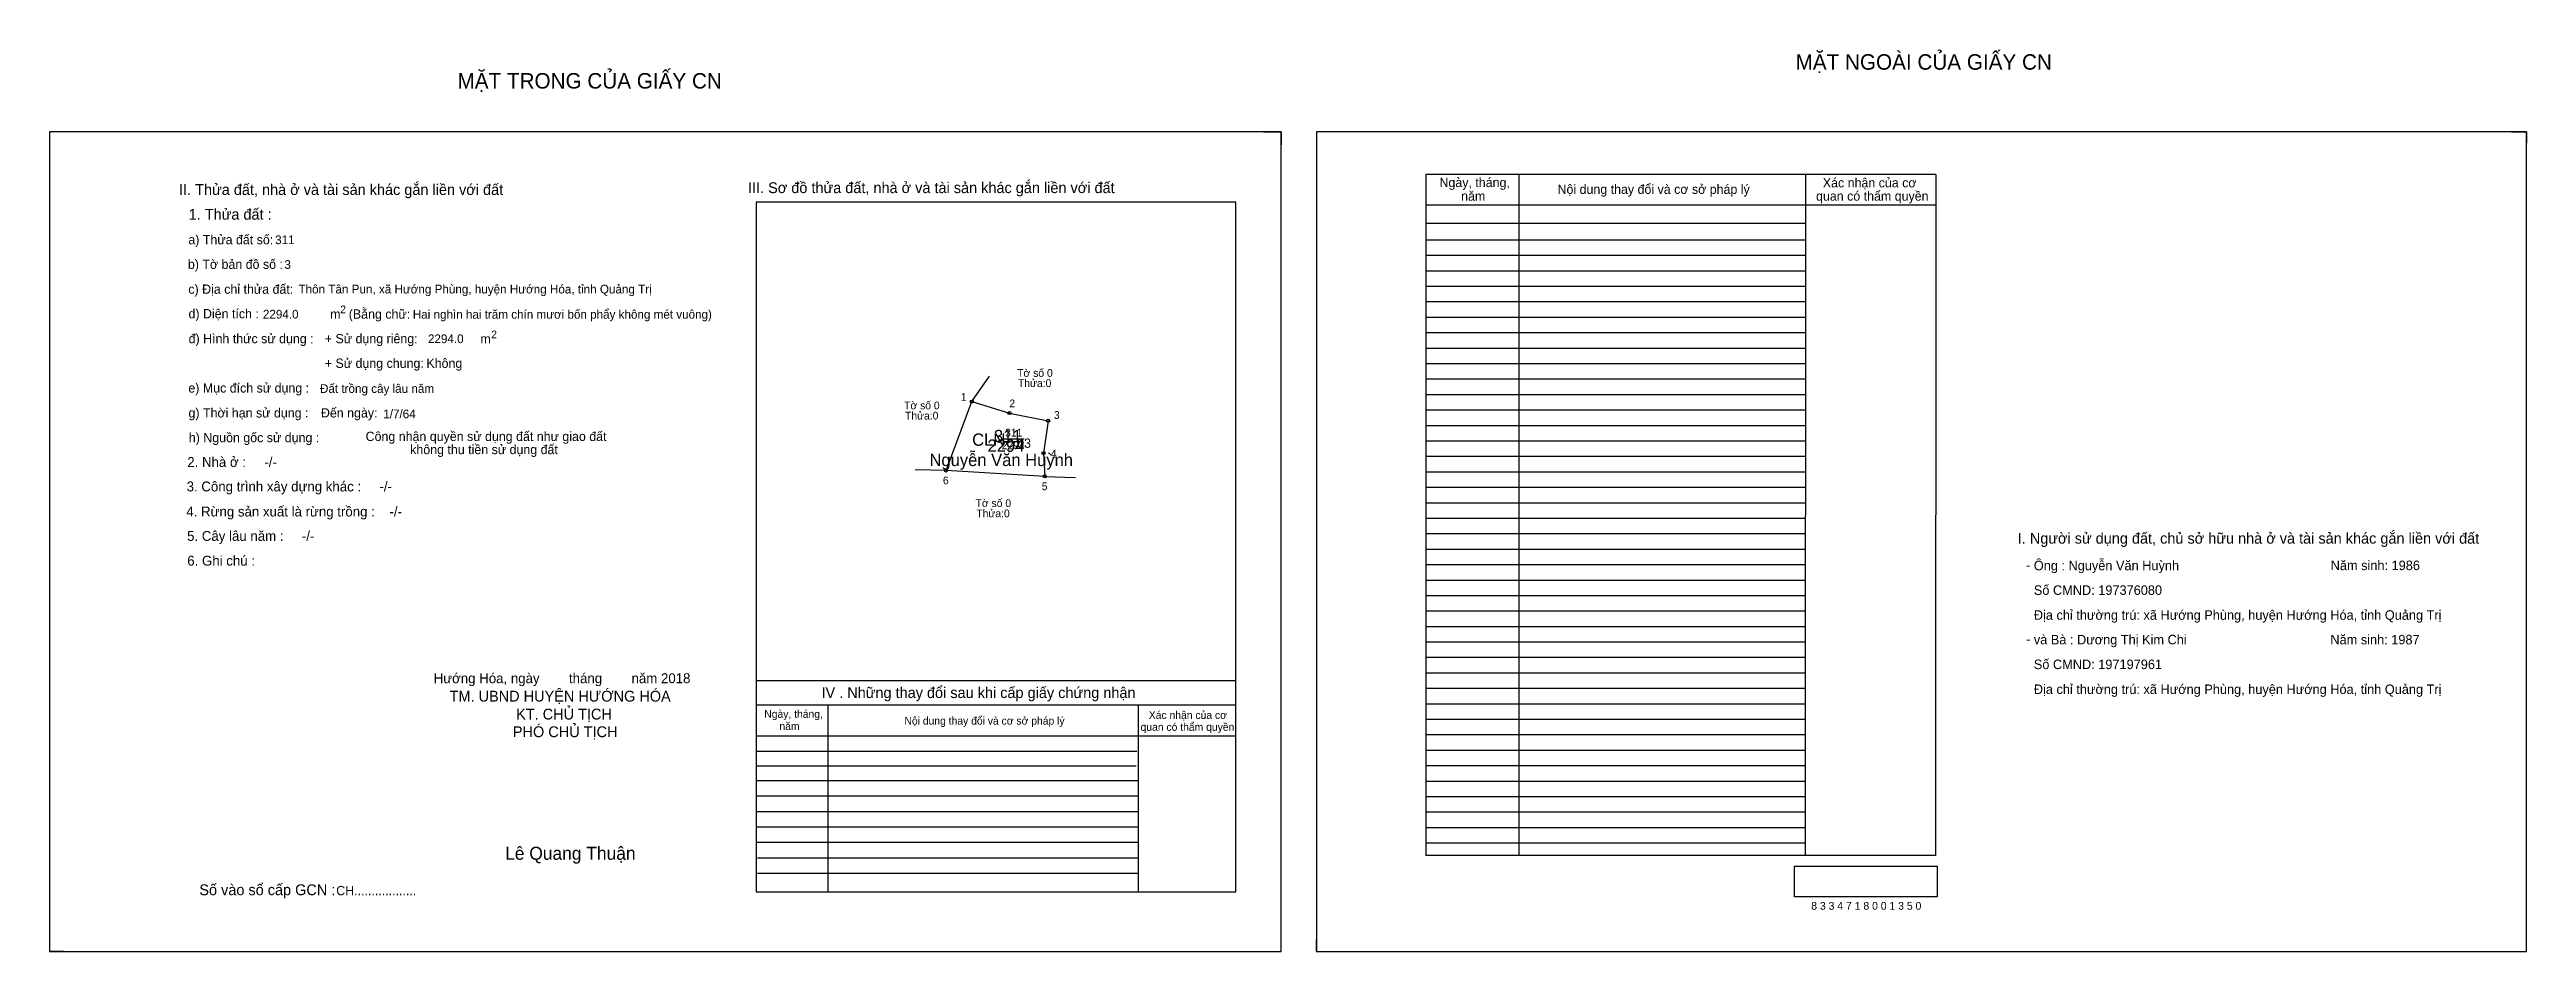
# Model space of a CAD drawing. Extents: x 535035 to 538542, y 1846575 to 1847158.
# Drawn here: x 536940 to 538542, y 1846575 to 1847158 of the extents above.
import ezdxf

# ---------------------------------------------------------------- set-up
doc = ezdxf.new("R2010")
doc.units = 0
for name, color, linetype in [('Default', 7, 'Continuous'), ('Level 10', 7, 'Continuous'), ('Level 11', 7, 'Continuous'), ('Level 13', 7, 'Continuous'), ('Level 2', 7, 'Continuous'), ('Level 27', 7, 'Continuous'), ('Level 3', 7, 'Continuous'), ('Level 36', 7, 'Continuous'), ('Level 4', 7, 'Continuous'), ('Level 5', 7, 'Continuous'), ('Level 55', 7, 'Continuous'), ('Level 6', 7, 'Continuous'), ('Level 7', 7, 'Continuous'), ('Level 8', 7, 'Continuous'), ('Level 9', 7, 'Continuous')]:
    doc.layers.add(name, color=color, linetype=linetype)

msp = doc.modelspace()

# ---------------------------------------------------------------- linework, layer by layer
at = {"layer": 'Level 10'}
for p, q in [((537725.3, 1847104.8), (537736.6, 1847104.8)), ((537736.6, 1847104.8), (537736.6, 1847096.4)), ((538532.1, 1847104.8), (538541.7, 1847104.8)), ((538541.7, 1847104.8), (538541.7, 1847097.4)), ((536940.5, 1846582.6), (536940.5, 1846574.8)), ((536949.7, 1846574.8), (536940.5, 1846574.8)), ((537759.4, 1846574.8), (537759.4, 1846582.6)), ((537759.4, 1846574.8), (537766.5, 1846574.8))]:
    msp.add_line(p, q, dxfattribs=at)
for points in [[(536940.5, 1846574.8), (537736.6, 1846574.8), (537736.6, 1847104.8), (536940.5, 1847104.8)], [(537759.4, 1846574.8), (538541.7, 1846574.8), (538541.7, 1847104.8), (537759.4, 1847104.8)], [(537536.7, 1846930.4), (537561, 1846923), (537586, 1846918), (537583, 1846897), (537583.8, 1846882), (537520, 1846885.8)]]:
    msp.add_lwpolyline(points, close=True, dxfattribs=at)
at = {"layer": 'Level 11'}
for centre in [(537536.7, 1846930.4), (537536.7, 1846930.4), (537561, 1846923), (537586, 1846918), (537583, 1846897), (537520, 1846885.8), (537583.8, 1846882)]:
    msp.add_circle(centre, 1, dxfattribs=at)
at = {"layer": 'Level 27'}
for p, q in [((537536.7, 1846930.4), (537548.1, 1846946.8)), ((537520, 1846885.8), (537500, 1846886.3)), ((537583.8, 1846882), (537603.8, 1846881.2))]:
    msp.add_line(p, q, dxfattribs=at)
at = {"layer": 'Level 6'}
msp.add_lwpolyline([(538068.4, 1846629.9), (538160.8, 1846629.9), (538160.8, 1846610.1), (538068.4, 1846610.1)], close=True, dxfattribs=at)
at = {"layer": 'Level 7'}
for p, q in [((538075.4, 1847034.8), (537830.2, 1847034.8)), ((538075.4, 1847024.8), (537830.2, 1847024.8)), ((538075.4, 1847014.8), (537830.2, 1847014.8)), ((538075.4, 1847004.8), (537830.2, 1847004.8)), ((538075.4, 1846994.8), (537830.2, 1846994.8)), ((538075.4, 1846984.8), (537830.2, 1846984.8)), ((538075.4, 1846974.8), (537830.2, 1846974.8)), ((538075.4, 1846964.8), (537830.2, 1846964.8)), ((538075.4, 1846954.8), (537830.2, 1846954.8)), ((538075.4, 1846944.8), (537830.2, 1846944.8)), ((538075.4, 1846934.8), (537830.2, 1846934.8)), ((538075.4, 1846924.8), (537830.2, 1846924.8)), ((538075.4, 1846914.8), (537830.2, 1846914.8)), ((538075.4, 1846904.8), (537830.2, 1846904.8)), ((538075.4, 1846894.8), (537830.2, 1846894.8)), ((538075.4, 1846884.8), (537830.2, 1846884.8)), ((538075.4, 1846874.8), (537830.2, 1846874.8)), ((538075.4, 1846864.8), (537830.2, 1846864.8)), ((538075.4, 1846854.8), (537830.2, 1846854.8)), ((538075.4, 1846844.8), (537830.2, 1846844.8)), ((538075.4, 1846834.8), (537830.2, 1846834.8)), ((538075.4, 1846824.8), (537830.2, 1846824.8)), ((538075.4, 1846814.8), (537830.2, 1846814.8)), ((538075.4, 1846804.8), (537830.2, 1846804.8)), ((538075.4, 1846794.8), (537830.2, 1846794.8)), ((538075.4, 1846784.8), (537830.2, 1846784.8)), ((538075.4, 1846774.8), (537830.2, 1846774.8)), ((538075.4, 1846764.8), (537830.2, 1846764.8)), ((538075.4, 1846754.8), (537830.2, 1846754.8)), ((538075.4, 1846744.8), (537830.2, 1846744.8)), ((538075.4, 1846734.8), (537830.2, 1846734.8)), ((538075.4, 1846724.8), (537830.2, 1846724.8)), ((538075.4, 1846714.8), (537830.2, 1846714.8)), ((537643.4, 1846704.1), (537397.3, 1846704.1)), ((538075.4, 1846704.8), (537830.2, 1846704.8)), ((537642.9, 1846694.7), (537397.3, 1846694.7)), ((537644.2, 1846685.2), (537397.3, 1846685.2)), ((538075.4, 1846694.8), (537830.2, 1846694.8)), ((538075.4, 1846684.8), (537830.2, 1846684.8)), ((537644.2, 1846675.2), (537397.3, 1846675.2)), ((537644.2, 1846665.2), (537397.3, 1846665.2)), ((538075.4, 1846674.8), (537830.2, 1846674.8)), ((538075.4, 1846664.8), (537830.2, 1846664.8)), ((537644.2, 1846655.2), (537397.3, 1846655.2)), ((538075.4, 1846654.8), (537830.2, 1846654.8)), ((537644.2, 1846645.2), (537397.3, 1846645.2)), ((537644.2, 1846635.2), (537398.1, 1846635.2)), ((538075.4, 1846644.8), (537830.2, 1846644.8)), ((537644.2, 1846625.2), (537398.1, 1846625.2))]:
    msp.add_line(p, q, dxfattribs=at)
at = {"layer": 'Level 8'}
for p, q in [((538159.8, 1847077.3), (537830.2, 1847077.3)), ((537830.2, 1847077.3), (537830.2, 1846636.8)), ((537890.2, 1847077.3), (537890.2, 1846636.8)), ((538075.6, 1847077.1), (538075.4, 1846636.8)), ((538159.8, 1847077.3), (538159.7, 1846636.8)), ((537707.3, 1847059.4), (537397.3, 1847059.4)), ((537397.3, 1847059.4), (537397.3, 1846613.4)), ((537707.3, 1846613.4), (537707.3, 1847059.4)), ((538159.8, 1847057.3), (537830.2, 1847057.3)), ((538075.4, 1847045.5), (537830.2, 1847045.5)), ((537707.3, 1846749.8), (537397.3, 1846749.8)), ((537707.3, 1846734.1), (537397.3, 1846734.1)), ((537443.5, 1846734.1), (537443.5, 1846613.4)), ((537644.2, 1846734.1), (537644.2, 1846613.4)), ((537707.3, 1846714.1), (537397.3, 1846714.1)), ((538159.7, 1846636.8), (537830.2, 1846636.8)), ((537397.3, 1846613.4), (537707.3, 1846613.4))]:
    msp.add_line(p, q, dxfattribs=at)
at = {"layer": 'Level 9'}
msp.add_line((537556, 1846906.2), (537570.5, 1846906.2), dxfattribs=at)

# ---------------------------------------------------------------- texts
at = {"layer": 'Default'}
for s, p in [('e) Mục đích sử dụng :', (537030.2, 1846936.2)), ('g) Thời hạn sử dụng :', (537030.3, 1846920.1)), ('Đến ngày:', (537115.9, 1846920.1)), ('h) Nguồn gốc sử dụng :', (537030.5, 1846904.1)), ('Công nhận quyền sử dụng đất như giao đất', (537144.8, 1846904.9)), ('không thu tiền sử dụng đất', (537173.6, 1846896.4))]:
    msp.add_text(s, height=6, dxfattribs=at).set_placement(p)
at = {"layer": 'Level 13'}
for s, p in [('.', (537553.4, 1846903.7)), ('2294', (537556, 1846899.6)), ('311', (537558.2, 1846907.8))]:
    msp.add_text(s, height=5, dxfattribs=at).set_placement(p)
at = {"layer": 'Level 2'}
msp.add_text('Nguyễn Văn Huỳnh', height=8, dxfattribs=at).set_placement((537509.3, 1846888.7))
at = {"layer": 'Level 3'}
msp.add_text('CLN', height=8, dxfattribs=at).set_placement((537536.9, 1846901.8))
at = {"layer": 'Level 36'}
for s, p in [('Tờ số 0', (537566, 1846946.4)), ('Thửa:0', (537566.5, 1846939.8)), ('Tờ số 0', (537492.9, 1846925.4)), ('Thửa:0', (537493.5, 1846918.8)), ('Tờ số 0', (537539.1, 1846862.2)), ('Thửa:0', (537539.6, 1846855.6))]:
    msp.add_text(s, height=5, dxfattribs=at).set_placement(p)
at = {"layer": 'Level 4'}
msp.add_text('311', height=8, dxfattribs=at).set_placement((537551, 1846904.1))
at = {"layer": 'Level 5'}
msp.add_text('2294', height=8, dxfattribs=at).set_placement((537546.8, 1846897.9))
at = {"layer": 'Level 55'}
for s, height, p in [('1', 0.8, (537536.4, 1846930.4)), ('0', 0.22, (537536.6, 1846930.2)), ('0', 0.22, (537536.6, 1846930.2)), ('0', 0.22, (537536.6, 1846930.2)), ('2', 0.8, (537560.7, 1846923)), ('0', 0.22, (537560.9, 1846922.8)), ('3', 0.8, (537585.8, 1846918)), ('0', 0.22, (537585.9, 1846917.8)), ('4', 0.8, (537582.7, 1846897)), ('0', 0.22, (537582.9, 1846896.8)), ('6', 0.8, (537519.7, 1846885.8)), ('0', 0.22, (537519.9, 1846885.6)), ('0', 0.22, (537519.9, 1846885.6)), ('0', 0.22, (537519.9, 1846885.6)), ('0', 0.22, (537519.9, 1846885.6)), ('5', 0.8, (537583.5, 1846882)), ('0', 0.22, (537583.7, 1846881.8)), ('0', 0.22, (537583.7, 1846881.8)), ('0', 0.22, (537583.7, 1846881.8))]:
    msp.add_text(s, height=height, dxfattribs=at).set_placement(p)
at = {"layer": 'Level 6'}
for s, height, p in [('311', 5.63, (537086.3, 1847032.2)), ('3', 5.63, (537092.3, 1847016.2)), ('Thôn Tân Pun, xã Hướng Phùng, huyện Hướng Hóa, tỉnh Quảng Trị', 5.64, (537101.4, 1847000.3)), ('2294.0', 5.63, (537078.4, 1846984.1)), ('Hai nghìn hai trăm chín mươi bốn phẩy không mét vuông)', 5.632, (537175.3, 1846984)), ('2294.0', 5.63, (537185.1, 1846968.2)), ('Đất trồng cây lâu năm', 5.64, (537115.3, 1846936)), ('1/7/64', 5.64, (537156.2, 1846919.6)), ('Ông : Nguyễn Văn Huỳnh', 6.16, (538223.2, 1846821.3)), ('Năm sinh: 1986', 6.16, (538415.1, 1846821.4)), ('Số CMND: 197376080', 6.16, (538223.2, 1846805.4)), ('Địa chỉ thường trú: xã Hướng Phùng, huyện Hướng Hóa, tỉnh Quảng Trị', 6.16, (538223.2, 1846789.3)), ('và Bà : Dương Thị Kim Chi', 6.16, (538223.2, 1846773.4)), ('Năm sinh: 1987', 6.16, (538414.9, 1846773.4)), ('Số CMND: 197197961', 6.16, (538223.2, 1846757.4)), ('Địa chỉ thường trú: xã Hướng Phùng, huyện Hướng Hóa, tỉnh Quảng Trị', 6.16, (538223.2, 1846741.3)), ('8 3 3 4 7 1 8 0 0 1 3 5 0', 5.04, (538079.3, 1846601.8))]:
    msp.add_text(s, height=height, dxfattribs=at).set_placement(p)
at = {"layer": 'Level 7'}
for s, height, p in [('MẶT TRONG CỦA GIẤY CN', 10, (537204.2, 1847132.8)), ('MẶT NGOÀI CỦA GIẤY CN', 10, (538069.2, 1847145)), ('II. Thửa đất, nhà ở và tài sản khác gắn liền với đất', 7, (537024.2, 1847064)), ('III. Sơ đồ thửa đất, nhà ở và tài sản khác gắn liền với đất', 7, (537392, 1847065.2)), ('Ngày, tháng,', 6, (537839, 1847069.1)), ('năm', 6, (537853, 1847060.3)), ('Nội dung thay đổi và cơ sở pháp lý', 6, (537915.3, 1847064.7)), (' quan có thẩm quyền', 6, (538080.2, 1847060.3)), ('Xác nhận của cơ', 6, (538086.8, 1847068.9)), ('1. Thửa đất :', 7, (537030.4, 1847048)), ('a) Thửa đất số:', 6, (537030.2, 1847032.1)), ('b) Tờ bản đồ số :', 6, (537029.9, 1847016.2)), ('c) Địa chỉ thửa đất:', 6, (537030.2, 1847000.1)), ('d) Diện tích :', 6, (537030.3, 1846984.2)), ('m', 6, (537121.9, 1846984)), ('2', 5, (537128.4, 1846987.5)), ('(Bằng chữ:', 6, (537133.9, 1846984)), ('đ) Hình thức sử dụng :', 6, (537030.4, 1846968.1)), ('+ Sử dụng riêng:', 6, (537118.4, 1846968.1)), ('m', 6, (537219, 1846968)), ('2', 5, (537226, 1846971.3)), ('+ Sử dụng chung:', 6, (537118.4, 1846952.2)), ('Không', 6, (537184.1, 1846952.2)), ('03', 6, (537566, 1846900.5)), ('2. Nhà ở :     -/-', 6.4, (537029.5, 1846888.1)), ('3. Công trình xây dựng khác :     -/-', 6.4, (537029.1, 1846872.3)), ('4. Rừng sản xuất là rừng trồng :    -/-', 6.4, (537028.9, 1846856.1)), ('5. Cây lâu năm :     -/-', 6.4, (537029.4, 1846840.3)), ('I. Người sử dụng đất, chủ sở hữu nhà ở và tài sản khác gắn liền với đất', 7, (538212.8, 1846838.5)), ('6. Ghi chú :', 6.4, (537029.5, 1846824.3)), ('-', 6.4, (538218.1, 1846821.5)), ('-', 6.4, (538218.2, 1846773.6)), ('Hướng Hóa, ngày        tháng        năm 2018', 6.4, (537188.8, 1846748.3)), ('TM. UBND HUYỆN HƯỚNG HÓA', 7, (537199.1, 1846736.4)), ('IV . Những thay đổi sau khi cấp giấy chứng nhận', 7, (537439.5, 1846738.7)), ('KT. CHỦ TỊCH', 7, (537242.1, 1846724.8)), ('Ngày, tháng,', 5, (537402.5, 1846725.9)), ('Xác nhận của cơ', 5, (537651.1, 1846725.2)), ('PHÓ CHỦ TỊCH', 7, (537240, 1846713.4)), ('năm', 5, (537412.3, 1846718)), ('Nội dung thay đổi và cơ sở pháp lý', 5, (537493.1, 1846721.5)), (' quan có thẩm quyền', 5, (537643.9, 1846717.5)), ('Lê Quang Thuận', 8.4, (537235, 1846634.1)), ('Số vào sổ cấp GCN :', 7, (537037.3, 1846611.2)), ('CH..................', 6, (537125.8, 1846611.2))]:
    msp.add_text(s, height=height, dxfattribs=at).set_placement(p)
at = {"layer": 'Level 9'}
for s, p in [('1', (537529.6, 1846930.9)), ('2', (537560.9, 1846926.7)), ('3', (537589.7, 1846919.2)), ('4', (537587.7, 1846894.2)), ('6', (537518, 1846876.9)), ('5', (537581.9, 1846873.1))]:
    msp.add_text(s, height=5, dxfattribs=at).set_placement(p)

doc.saveas('drawing.dxf')
